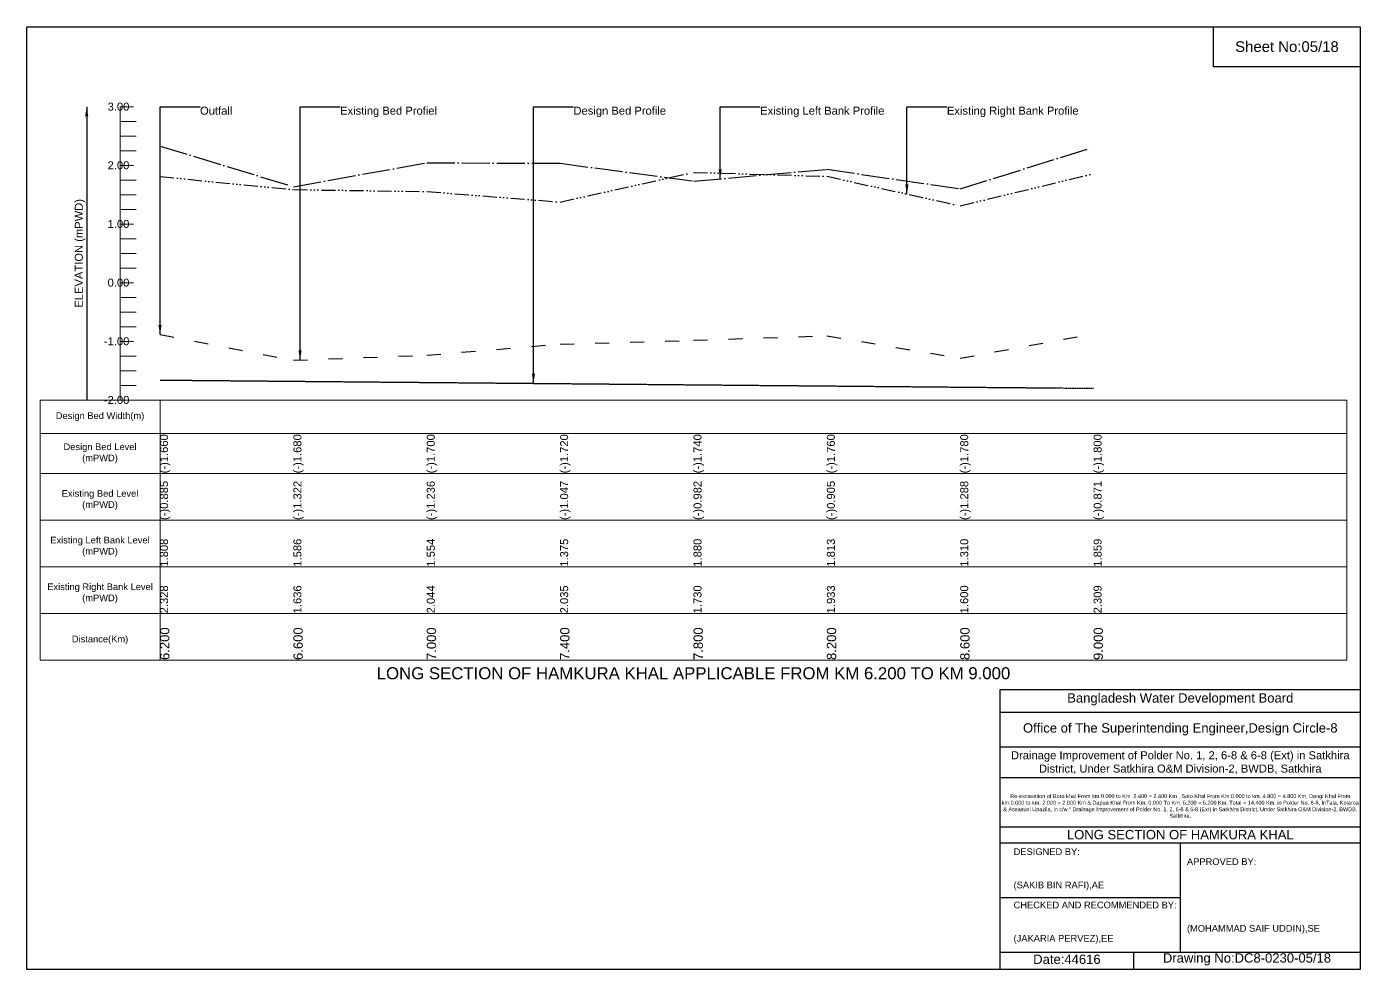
# Model space of a CAD drawing. Header units: inches. Extents: x 91000 to 278000, y -5656 to 20000.
# Drawn here: x 140000 to 148000, y 14344 to 20000 of the extents above; entities that cross this region are included whole.
import ezdxf

# ---------------------------------------------------------------- set-up
doc = ezdxf.new("R2010")
doc.units = ezdxf.units.IN
doc.header["$LTSCALE"] = 7
doc.header["$MEASUREMENT"] = 0
for name, pattern in [('ACAD_ISO03W100', [30, 12, -18]), ('ACAD_ISO04W100', [30, 24, -3, 0, -3]), ('ACAD_ISO14W100', [24, 12, -3, 0, -3, 0, -3, 0, -3]), ('CENTER', [2, 1.25, -0.25, 0.25, -0.25])]:
    doc.linetypes.add(name, pattern=pattern)
for name, color, linetype, lineweight in [('Design Bed Level Long Section', 7, 'CENTER', 25), ('Existing Bed Level for Long Section', 7, 'ACAD_ISO03W100', 25), ('Existing Left Bank of Long section', 7, 'ACAD_ISO04W100', 25), ('Existing Right Bank of Long Section', 7, 'ACAD_ISO14W100', 25), ('Long Section Border', 7, 'Continuous', 9), ('Long Section Labels', 7, 'Continuous', 9), ('Vscale for Long Section', 7, 'Continuous', 9)]:
    doc.layers.add(name, color=color, linetype=linetype, lineweight=lineweight)
doc.styles.get("Standard").update_dxf_attribs({"font": 'arial.ttf'})
doc.dimstyles.get("Standard").update_dxf_attribs({"dimtxt": 0.18, "dimasz": 0.18, "dimexe": 0.18, "dimexo": 0.0625, "dimgap": 0.09, "dimtad": 0, "dimtih": 1, "dimtoh": 1, "dimdec": 4, "dimzin": 0, "dimdsep": 46, "dimtxsty": 'Standard', "dimcen": 0.09, "dimadec": 0, "dimazin": 0, "dimtfac": 1, "dimtdec": 4, "dimtofl": 0, "dimtmove": 0, "dimatfit": 3, "dimfxl": 1, "dimtolj": 1, "dimtzin": 0, "dimarcsym": 0})

msp = doc.modelspace()

# ---------------------------------------------------------------- linework, layer by layer
for points in [[(140000, 20000), (148000, 20000), (148000, 14344), (140000, 14344)], [(147120, 20000), (148000, 20000), (148000, 19760), (147120, 19760)]]:
    msp.add_lwpolyline(points, close=True)
for points in [[(145840, 14344), (145840, 16024), (148000, 16024)], [(145840, 15888), (148000, 15888)], [(145840, 15680), (148000, 15680)], [(145840, 15496), (148000, 15496)], [(145840, 15200), (148000, 15200)], [(145840, 15104), (148000, 15104)], [(146920, 15104), (146920, 14448)], [(145840, 14776), (146920, 14776)], [(145840, 14448), (148000, 14448)], [(146640, 14448), (146640, 14344)]]:
    msp.add_lwpolyline(points)
at = {"layer": 'Design Bed Level Long Section'}
msp.add_lwpolyline([(140800, 17879.7), (141600, 17872.6), (142400, 17865.6), (143200, 17858.6), (144000, 17851.5), (144800, 17844.5), (145600, 17837.4), (146400, 17830.4)], dxfattribs=at)
at = {"layer": 'Existing Bed Level for Long Section'}
msp.add_lwpolyline([(140800, 18152.5), (141600, 17998.7), (142400, 18028.9), (143200, 18095.5), (144000, 18118.3), (144800, 18145.4), (145600, 18010.6), (146400, 18157.4)], dxfattribs=at)
at = {"layer": 'Existing Left Bank of Long section'}
msp.add_lwpolyline([(140800, 19283.5), (141600, 19039.9), (142400, 19183.5), (143200, 19180.3), (144000, 19073), (144800, 19144.4), (145600, 19027.2), (146400, 19276.8)], dxfattribs=at)
at = {"layer": 'Existing Right Bank of Long Section'}
msp.add_lwpolyline([(140800, 19100.4), (141600, 19022.3), (142400, 19011), (143200, 18948), (144000, 19125.8), (144800, 19102.2), (145600, 18925.1), (146400, 19118.4)], dxfattribs=at)
at = {"layer": 'Long Section Border'}
msp.add_lwpolyline([(140080, 17760), (147920, 17760), (147920, 16200), (140080, 16200)], close=True, dxfattribs=at)
for points in [[(140800, 17760), (140800, 16200)], [(140080, 17560), (147920, 17560)], [(140080, 17320), (147920, 17320)], [(140080, 17040), (147920, 17040)], [(140080, 16760), (147920, 16760)], [(140080, 16480), (147920, 16480)]]:
    msp.add_lwpolyline(points, dxfattribs=at)
at = {"layer": 'Vscale for Long Section'}
for points in [[(140560, 17760), (140560, 18112), (140560, 18464), (140560, 18816), (140560, 19168), (140560, 19520)], [(140560, 19520), (140640, 19520)], [(140560, 19432), (140656, 19432)], [(140560, 19344), (140656, 19344)], [(140560, 19256), (140656, 19256)], [(140560, 19168), (140640, 19168)], [(140560, 19080), (140656, 19080)], [(140560, 18992), (140656, 18992)], [(140560, 18904), (140656, 18904)], [(140560, 18816), (140640, 18816)], [(140560, 18728), (140656, 18728)], [(140560, 18640), (140656, 18640)], [(140560, 18552), (140656, 18552)], [(140560, 18464), (140640, 18464)], [(140560, 18376), (140656, 18376)], [(140560, 18288), (140656, 18288)], [(140560, 18200), (140656, 18200)], [(140560, 18112), (140640, 18112)], [(140560, 18024), (140656, 18024)], [(140560, 17936), (140656, 17936)], [(140560, 17848), (140656, 17848)], [(140560, 17760), (140640, 17760)]]:
    msp.add_lwpolyline(points, dxfattribs=at)

# ---------------------------------------------------------------- texts
at = {"attachment_point": 5}
for s, insert, char_height in [('Sheet No:05/18', (147560, 19880), 64), ('Bangladesh Water Development Board', (146920, 15964), 56), ('Office of The Superintending Engineer,Design Circle-8', (146920, 15784), 56)]:
    msp.add_mtext(s, dxfattribs=dict(at, insert=insert, char_height=char_height))
for s, insert, char_height, width, attachment_point in [('Drainage Improvement of Polder No. 1, 2, 6-8 & 6-8 (Ext) in Satkhira District, Under Satkhira O&M Division-2, BWDB, Satkhira', (146920, 15584), 48, 2240, 5), ('Re-excavation of Boro khal From km.0.000 to Km. 2.400 = 2.400 Km , Soto Khal From Km.0.000 to km. 4.800 = 4.800 Km, Dangi Khal From km.0.000 to km. 2.000 = 2.000 Km & Dapua Khal From Km. 0.000 To Km. 5.200 = 5.200 Km. Total = 14.400 Km. in Polder No. 6-8, InTala, Kolaroa & Assasuni Upazila, in c/w “ Drainage Improvement of Polder No. 1, 2, 6-8 & 6-8 (Ext) in Satkhira District, Under Satkhira O&M Division-2, BWDB, Satkhira.', (146920, 15324), 23.565, 2160, 5), ('LONG SECTION OF HAMKURA KHAL', (146920, 15152), 56, 2240, 5), ('DESIGNED BY:^J^J^J(SAKIB BIN RAFI),AE', (145920, 14944), 40, 1120, 4), ('APPROVED BY:^J^J^J^J^J^J(MOHAMMAD SAIF UDDIN),SE', (146960, 14784), 40, 1120, 4), ('CHECKED AND RECOMMENDED BY:^J^J^J(JAKARIA PERVEZ),EE', (145920, 14624), 40, 1120, 4), ('Date:44616', (146240, 14404), 56, 1120, 5), ('Drawing No:DC8-0230-05/18', (147320, 14404), 56, 1760, 5)]:
    msp.add_mtext(s, dxfattribs=dict(insert=insert, char_height=char_height, width=width, attachment_point=attachment_point))
at = {"layer": 'Long Section Border', "attachment_point": 5}
for s, insert, char_height in [('Design Bed Width(m)', (140440, 17660), 40), ('Design Bed Level^J(mPWD)', (140440, 17440), 40), ('Existing Bed Level^J(mPWD)', (140440, 17160), 40), ('Existing Left Bank Level^J(mPWD)', (140440, 16880), 40), ('Existing Right Bank Level^J(mPWD)', (140440, 16600), 40), ('Distance(Km)', (140440, 16320), 40), ('LONG SECTION OF HAMKURA KHAL APPLICABLE FROM KM 6.200 TO KM 9.000', (144000, 16120), 72)]:
    msp.add_mtext(s, dxfattribs=dict(at, insert=insert, char_height=char_height))
at = {"layer": 'Long Section Labels', "char_height": 48, "attachment_point": 1}
for s, insert in [('Outfall', (141040, 19520)), ('Existing Bed Profiel', (141880, 19520)), ('Design Bed Profile', (143280, 19520)), ('Existing Left Bank Profile', (144400, 19520)), ('Existing Right Bank Profile', (145520, 19520))]:
    msp.add_mtext(s, dxfattribs=dict(at, insert=insert))
at = {"layer": 'Vscale for Long Section', "char_height": 48, "attachment_point": 6}
for s, insert in [('3.00', (140616, 19520)), ('2.00', (140616, 19168)), ('1.00', (140616, 18816)), ('0.00', (140616, 18464)), ('-1.00', (140616, 18112)), ('-2.00', (140616, 17760))]:
    msp.add_mtext(s, dxfattribs=dict(at, insert=insert))
at = {"layer": 'Vscale for Long Section', "rotation": 90}
for s, insert, char_height, attachment_point in [('ELEVATION (mPWD)', (140320, 18640), 48, 5), ('(-)1.660', (140800, 17320), 48, 1), ('(-)1.680', (141600, 17320), 48, 1), ('(-)1.700', (142400, 17320), 48, 1), ('(-)1.720', (143200, 17320), 48, 1), ('(-)1.740', (144000, 17320), 48, 1), ('(-)1.760', (144800, 17320), 48, 1), ('(-)1.780', (145600, 17320), 48, 1), ('(-)1.800', (146400, 17320), 48, 1), ('(-)0.885', (140800, 17040), 48, 1), ('(-)1.322', (141600, 17040), 48, 1), ('(-)1.236', (142400, 17040), 48, 1), ('(-)1.047', (143200, 17040), 48, 1), ('(-)0.982', (144000, 17040), 48, 1), ('(-)0.905', (144800, 17040), 48, 1), ('(-)1.288', (145600, 17040), 48, 1), ('(-)0.871', (146400, 17040), 48, 1), ('1.808', (140800, 16760), 48, 1), ('1.586', (141600, 16760), 48, 1), ('1.554', (142400, 16760), 48, 1), ('1.375', (143200, 16760), 48, 1), ('1.880', (144000, 16760), 48, 1), ('1.813', (144800, 16760), 48, 1), ('1.310', (145600, 16760), 48, 1), ('1.859', (146400, 16760), 48, 1), ('2.328', (140800, 16480), 48, 1), ('1.636', (141600, 16480), 48, 1), ('2.044', (142400, 16480), 48, 1), ('2.035', (143200, 16480), 48, 1), ('1.730', (144000, 16480), 48, 1), ('1.933', (144800, 16480), 48, 1), ('1.600', (145600, 16480), 48, 1), ('2.309', (146400, 16480), 48, 1), ('6.200', (140800, 16200), 56, 1), ('6.600', (141600, 16200), 56, 1), ('7.000', (142400, 16200), 56, 1), ('7.400', (143200, 16200), 56, 1), ('7.800', (144000, 16200), 56, 1), ('8.200', (144800, 16200), 56, 1), ('8.600', (145600, 16200), 56, 1), ('9.000', (146400, 16200), 56, 1)]:
    msp.add_mtext(s, dxfattribs=dict(at, insert=insert, char_height=char_height, attachment_point=attachment_point))

# ---------------------------------------------------------------- leaders
at = {"layer": 'Long Section Labels', "annotation_type": 0, "has_hookline": 1, "hookline_direction": 0}
for points, text_width in [([(140800, 18152.5), (140800, 19520), (141039.9, 19520)], 185.8), ([(141640, 18000.2), (141640, 19520), (141879.9, 19520)], 571.4), ([(143040, 17860), (143040, 19520), (143279.9, 19520)], 547.4), ([(144160, 19087.3), (144160, 19520), (144399.9, 19520)], 737.4), ([(145280, 18995.9), (145280, 19520), (145519.9, 19520)], 782)]:
    msp.add_leader(points, dimstyle='Standard', override={"dimasz": 57.6}, dxfattribs=dict(at, text_width=text_width))
at = {"layer": 'Vscale for Long Section'}
msp.add_leader([(140360, 19520), (140360, 17760)], dimstyle='Standard', override={"dimasz": 57.6}, dxfattribs=at)

doc.saveas('drawing.dxf')
